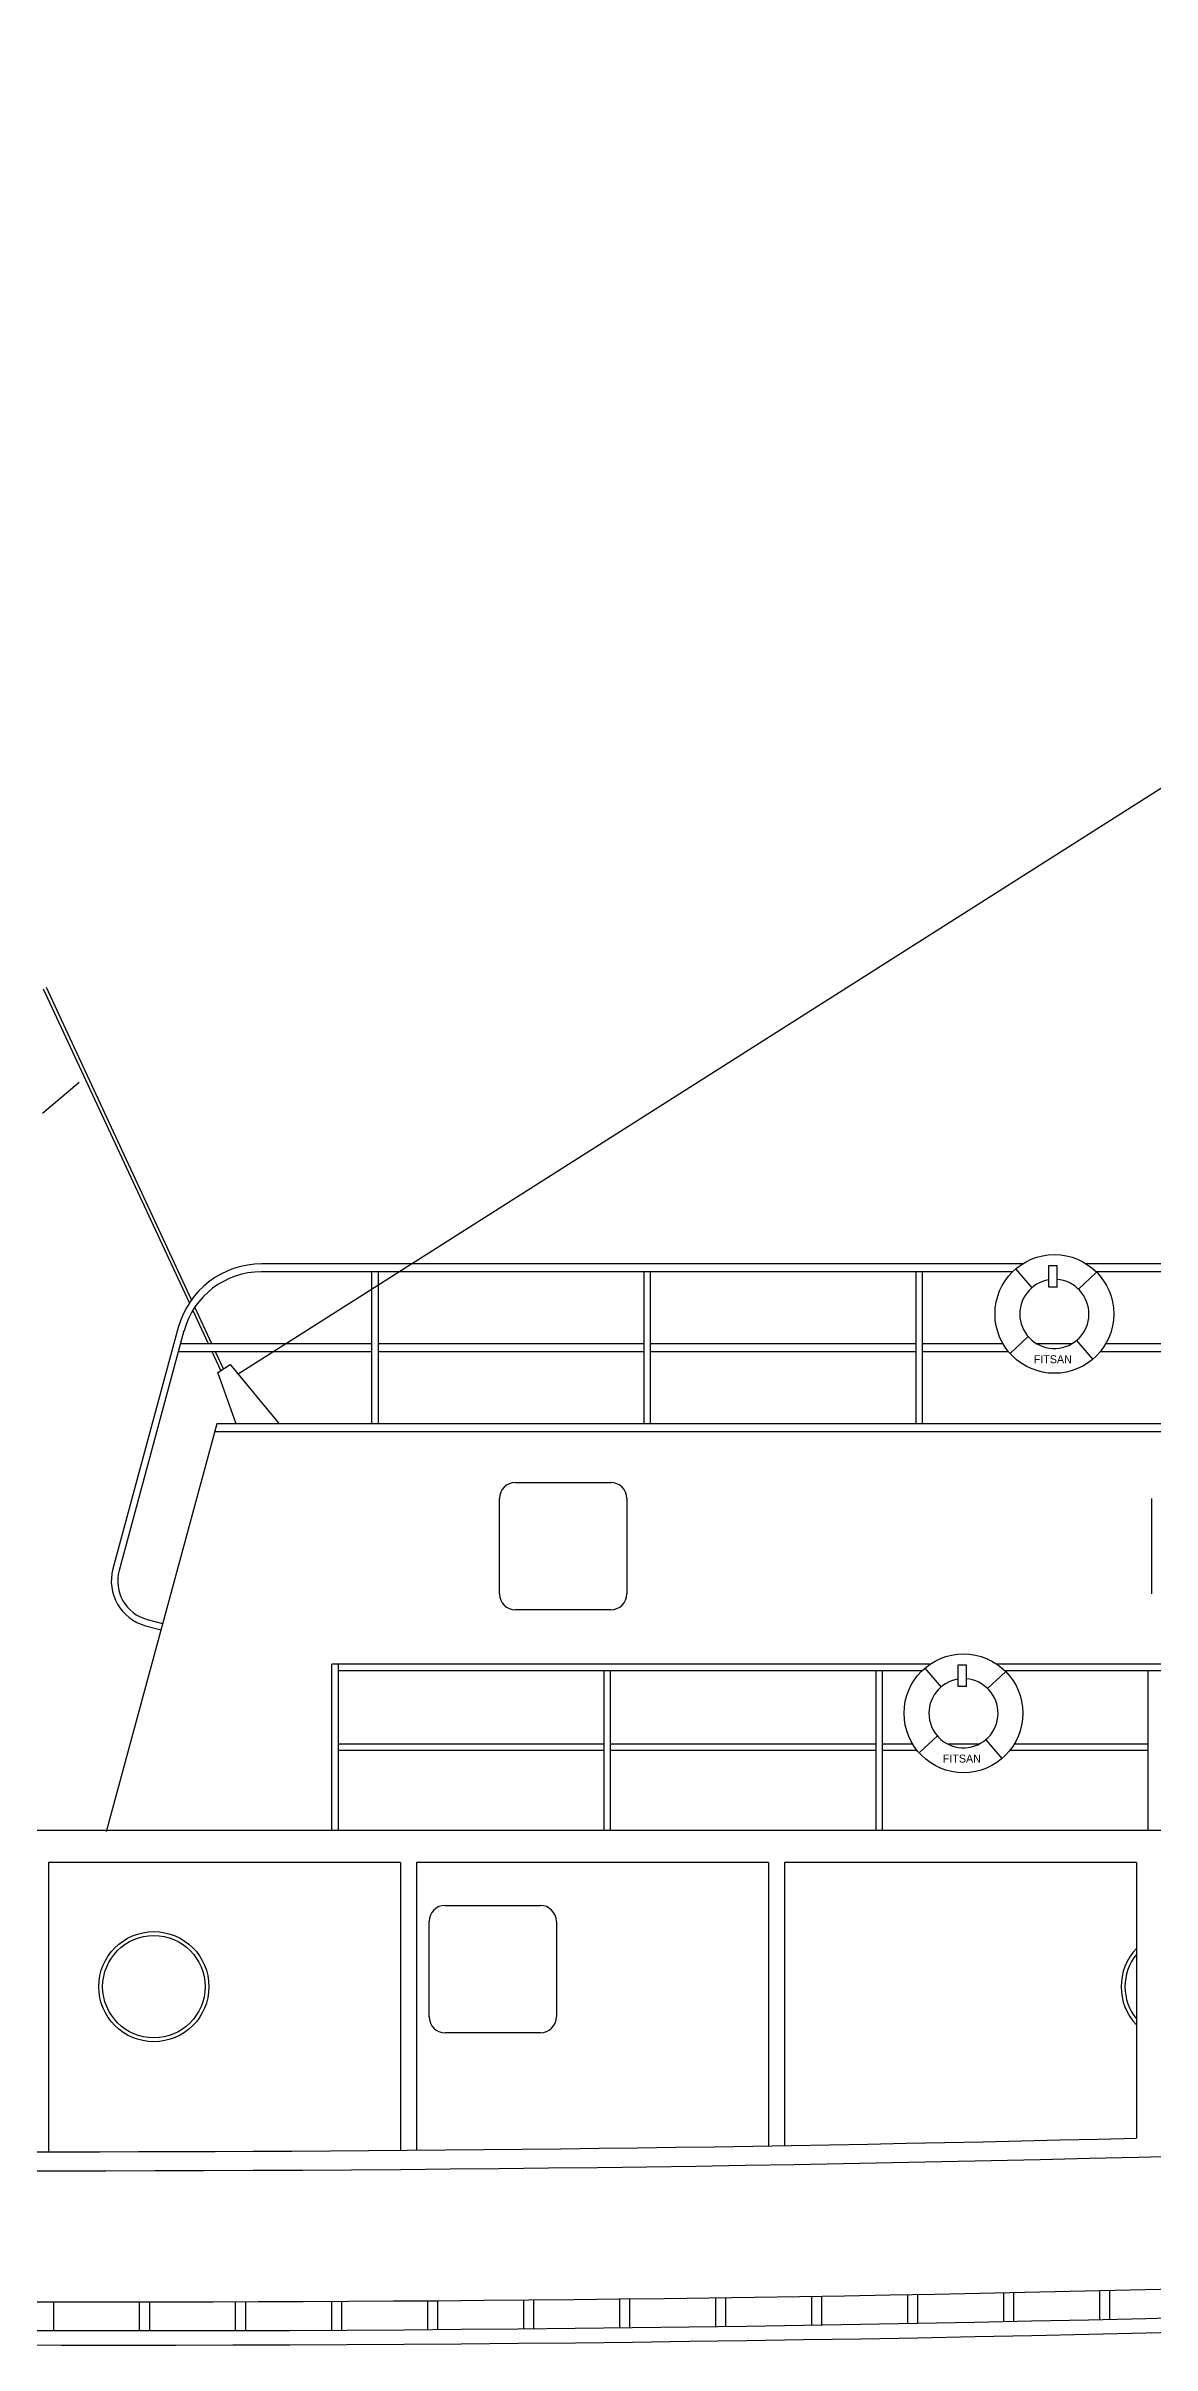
# Model space of a CAD drawing. Extents: x -47.6 to 1.5, y 0 to 16.9.
# Drawn here: x -28.59 to -21.68, y 1.67 to 16.03 of the extents above; entities that cross this region are included whole.
import ezdxf
from ezdxf.enums import TextEntityAlignment as Align

# ---------------------------------------------------------------- set-up
doc = ezdxf.new("R2010")
doc.units = 0
doc.linetypes.add('CONTINUA', pattern=[0])
doc.layers.get('0').update_dxf_attribs({"linetype": 'CONTINUA'})

msp = doc.modelspace()

# ---------------------------------------------------------------- linework, layer by layer
at = {"color": 0}
for p, q in [((-14.31, 16.034), (-27.39, 7.736)), ((-27.694, 8.182), (-28.606, 10.142)), ((-27.681, 8.201), (-28.587, 10.151)), ((-28.383, 9.558), (-28.611, 9.364)), ((-27.008, 8.375), (-27.245, 8.375)), ((-27.008, 8.425), (-27.242, 8.425)), ((-22.488, 8.425), (-27.008, 8.425)), ((-22.551, 8.375), (-27.008, 8.375)), ((-26.553, 7.424), (-26.553, 8.371)), ((-26.513, 7.424), (-26.513, 8.371)), ((-24.853, 7.424), (-24.853, 8.371)), ((-24.813, 7.424), (-24.813, 8.371)), ((-23.153, 7.424), (-23.153, 8.371)), ((-23.113, 7.424), (-23.113, 8.371)), ((-22.531, 8.394), (-22.43, 8.275)), ((-22.323, 8.279), (-22.323, 8.414)), ((-22.323, 8.414), (-22.273, 8.414)), ((-22.273, 8.414), (-22.273, 8.277)), ((-22.025, 8.373), (-22.139, 8.266)), ((-20.628, 8.425), (-22.09, 8.425)), ((-20.672, 8.375), (-22.028, 8.375)), ((-22.273, 8.279), (-22.323, 8.279)), ((-27.575, 7.925), (-27.672, 8.135)), ((-27.553, 7.925), (-27.66, 8.155)), ((-27.764, 8.027), (-28.172, 6.52)), ((-27.728, 8.006), (-28.133, 6.51)), ((-27.008, 7.925), (-27.75, 7.925)), ((-26.553, 7.925), (-27.008, 7.925)), ((-24.853, 7.925), (-26.513, 7.925)), ((-23.153, 7.925), (-24.813, 7.925)), ((-22.61, 7.925), (-23.113, 7.925)), ((-22.453, 7.971), (-22.566, 7.864)), ((-22.181, 7.925), (-22.398, 7.925)), ((-22.15, 7.947), (-22.049, 7.828)), ((-21.453, 7.925), (-21.968, 7.925)), ((-27.008, 7.875), (-27.763, 7.875)), ((-27.498, 7.759), (-27.552, 7.875)), ((-27.481, 7.77), (-27.53, 7.875)), ((-27.517, 7.746), (-27.44, 7.797)), ((-27.44, 7.797), (-27.133, 7.426)), ((-26.553, 7.875), (-27.008, 7.875)), ((-24.853, 7.875), (-26.513, 7.875)), ((-23.153, 7.875), (-24.813, 7.875)), ((-22.576, 7.875), (-23.113, 7.875)), ((-21.453, 7.875), (-22.003, 7.875)), ((-27.402, 7.426), (-27.517, 7.746)), ((-27.522, 7.425), (-28.213, 4.877)), ((-27.008, 7.375), (-27.536, 7.375)), ((-27.008, 7.425), (-27.522, 7.425)), ((-19.746, 7.425), (-27.008, 7.425)), ((-19.746, 7.375), (-27.008, 7.375)), ((-25.656, 7.059), (-25.061, 7.059)), ((-25.756, 6.363), (-25.756, 6.959)), ((-24.961, 6.959), (-24.961, 6.363)), ((-21.679, 6.363), (-21.679, 6.959)), ((-27.957, 6.203), (-27.861, 6.177)), ((-25.061, 6.263), (-25.656, 6.263)), ((-27.968, 6.164), (-27.871, 6.138)), ((-23.067, 5.923), (-26.803, 5.923)), ((-26.803, 4.885), (-26.803, 5.923)), ((-26.763, 4.885), (-26.763, 5.923)), ((-23.098, 5.899), (-22.997, 5.781)), ((-22.89, 5.784), (-22.89, 5.919)), ((-22.89, 5.919), (-22.841, 5.919)), ((-22.841, 5.919), (-22.841, 5.782)), ((-15.459, 5.923), (-22.646, 5.923)), ((-23.115, 5.883), (-26.763, 5.883)), ((-25.103, 4.885), (-25.103, 5.883)), ((-25.063, 4.885), (-25.063, 5.883)), ((-23.403, 4.885), (-23.403, 5.883)), ((-23.363, 4.885), (-23.363, 5.883)), ((-22.841, 5.784), (-22.89, 5.784)), ((-22.592, 5.878), (-22.706, 5.771)), ((-15.456, 5.883), (-22.598, 5.883)), ((-21.703, 4.885), (-21.703, 5.883)), ((-23.02, 5.477), (-23.134, 5.37)), ((-25.103, 5.424), (-26.763, 5.424)), ((-25.103, 5.384), (-26.763, 5.384)), ((-23.403, 5.424), (-25.063, 5.424)), ((-23.403, 5.384), (-25.063, 5.384)), ((-23.174, 5.424), (-23.363, 5.424)), ((-23.146, 5.384), (-23.363, 5.384)), ((-22.761, 5.424), (-22.952, 5.424)), ((-22.718, 5.452), (-22.617, 5.334)), ((-21.703, 5.384), (-22.567, 5.384)), ((-21.703, 5.424), (-22.539, 5.424)), ((-15.399, 4.885), (-31.521, 4.885)), ((-26.375, 4.685), (-28.575, 4.685)), ((-28.575, 4.685), (-28.575, 2.879)), ((-26.375, 4.685), (-26.375, 2.887)), ((-24.075, 4.685), (-26.275, 4.685)), ((-26.275, 4.685), (-26.275, 2.888)), ((-24.075, 4.685), (-24.075, 2.915)), ((-21.775, 4.685), (-23.975, 4.685)), ((-23.975, 4.685), (-23.975, 2.917)), ((-21.775, 4.685), (-21.775, 2.964)), ((-26.196, 3.721), (-26.196, 4.317)), ((-26.096, 4.417), (-25.501, 4.417)), ((-25.401, 4.317), (-25.401, 3.721)), ((-25.501, 3.621), (-26.096, 3.621)), ((-21.942, 1.832), (-21.942, 2.012)), ((-28.542, 1.761), (-28.542, 1.941)), ((-28.007, 1.94), (-28.007, 1.76)), ((-27.942, 1.76), (-27.942, 1.94)), ((-27.407, 1.941), (-27.407, 1.761)), ((-27.342, 1.761), (-27.342, 1.941)), ((-27.342, 1.761), (-27.342, 1.941)), ((-26.807, 1.943), (-26.807, 1.763)), ((-26.742, 1.764), (-26.742, 1.944)), ((-26.207, 1.947), (-26.207, 1.767)), ((-26.142, 1.767), (-26.142, 1.947)), ((-25.607, 1.952), (-25.607, 1.772)), ((-25.542, 1.772), (-25.542, 1.952)), ((-25.007, 1.958), (-25.007, 1.778)), ((-24.942, 1.779), (-24.942, 1.959)), ((-24.407, 1.966), (-24.407, 1.786)), ((-24.342, 1.787), (-24.342, 1.967)), ((-23.807, 1.975), (-23.807, 1.795)), ((-23.742, 1.796), (-23.742, 1.976)), ((-23.207, 1.985), (-23.207, 1.805)), ((-23.142, 1.806), (-23.142, 1.986)), ((-22.607, 1.997), (-22.607, 1.817)), ((-22.542, 1.818), (-22.542, 1.998)), ((-22.007, 2.01), (-22.007, 1.83))]:
    msp.add_line(p, q, dxfattribs=at)
for centre, radius in [((-22.289, 8.112), 0.371), ((-22.857, 5.617), 0.371), ((-27.916, 3.909), 0.344), ((-27.916, 3.909), 0.32)]:
    msp.add_circle(centre, radius, dxfattribs=at)
for centre, radius, start, end in [((-27.242, 7.885), 0.54, 90, 164.8368), ((-27.245, 7.875), 0.5, 90, 164.8368), ((-22.289, 8.112), 0.216, 99.0175, 85.7589), ((-25.656, 6.959), 0.1, 90, 180), ((-25.061, 6.959), 0.1, 0, 90), ((-27.892, 6.444), 0.29, 164.8368, 254.8368), ((-27.892, 6.444), 0.25, 164.8368, 254.8368), ((-25.656, 6.363), 0.1, 180, 270), ((-25.061, 6.363), 0.1, 270, 0), ((-22.857, 5.617), 0.216, 99.0175, 85.7589), ((-26.096, 4.317), 0.1, 90, 180), ((-25.501, 4.317), 0.1, 0, 90), ((-21.528, 3.909), 0.344, 135.957, 224.043), ((-21.528, 3.909), 0.32, 140.4595, 219.5405), ((-26.096, 3.721), 0.1, 180, 270), ((-25.501, 3.721), 0.1, 270, 0), ((-28.088, 266.783), 264.843, 268.04358, 275.8495), ((-28.088, 266.783), 265.113, 265.9799, 275.8495), ((-28.088, 266.783), 265.023, 265.9799, 275.8495), ((-28.482, 267.24), 264.362, 268.12548, 271.4538), ((-28.479, 267.241), 264.482, 268.12579, 272.38731)]:
    msp.add_arc(centre, radius, start, end, dxfattribs=at)

# ---------------------------------------------------------------- texts
for p in [(-22.299, 7.829), (-22.867, 5.334)]:
    msp.add_text('FITSAN', height=0.05, dxfattribs=at).set_placement(p, align=Align.MIDDLE)

doc.saveas('drawing.dxf')
